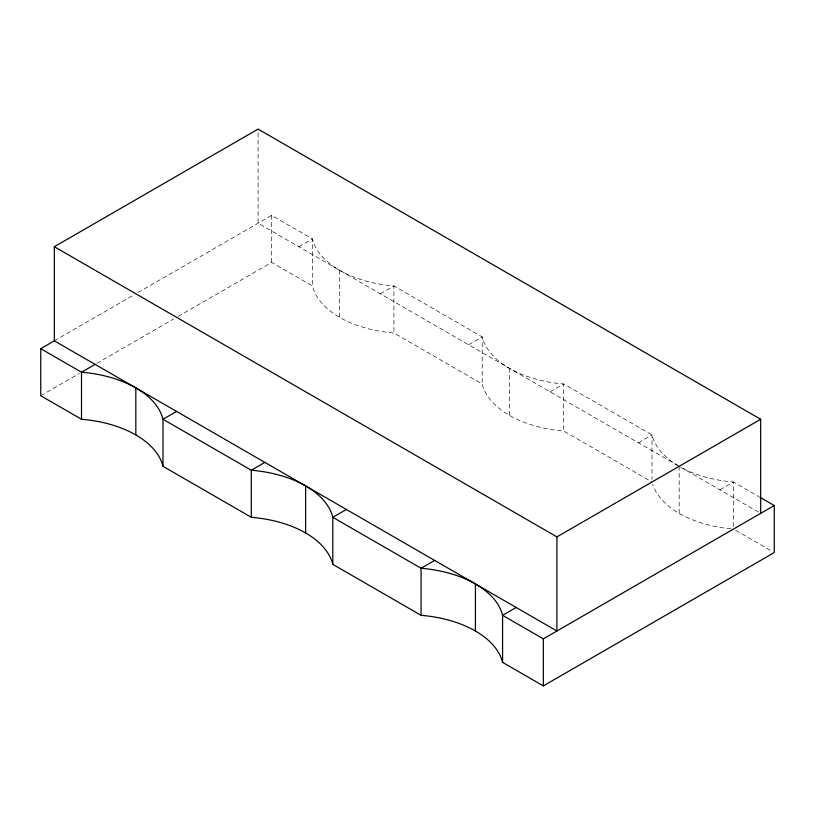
<?xml version="1.0" encoding="UTF-8"?>
<svg xmlns="http://www.w3.org/2000/svg" width="815" height="815" viewBox="0 0 815 815"><rect width="100%" height="100%" fill="white"/><g stroke="black" fill="none" stroke-linecap="round" stroke-linejoin="round"><path stroke-width="0.61" stroke-dasharray="4.08 3.06" d="M54.33 340.843L133.629 295.061M138.041 292.514L271.67 215.364L312.42 238.887A96.048 55.451 0 0 0 393.92 285.943L482.205 336.921A96.048 55.451 0 0 0 563.705 383.977L652 434.945A96.048 55.451 0 0 0 678.131 465.711M40.75 395.733L79.238 373.514M96.832 363.358L173.799 318.92M178.2 316.383L271.67 262.42L312.42 285.943A96.048 55.451 0 0 0 393.92 332.999L482.205 383.977A96.048 55.451 0 0 0 563.705 431.023L652 482.001M298.83 246.731L312.42 238.887L312.42 285.943M380.33 293.787L393.92 285.943L393.92 332.999M468.625 344.765L482.205 336.921L482.205 383.977M550.125 391.811L563.705 383.977L563.705 431.023M638.42 442.79L652 434.945L652 479.454M719.92 489.846L733.5 482.001L758.826 496.63M758.459 512.095L258.08 223.208L258.08 129.096M735.701 530.331L772.05 551.307M733.5 526.51L733.5 482.001A96.048 55.451 0 0 1 681.279 467.504M679.17 466.312L679.17 513.369M509.375 368.288L509.375 415.344M339.58 270.264L339.58 317.31M271.67 215.364L271.67 262.42M730.953 528.823A96.048 55.451 0 0 1 652.672 484.344"/><path stroke-width="1.22" d="M54.33 246.731L556.92 536.891L556.92 631.004L54.33 340.843L54.33 246.731L258.08 129.096L760.67 419.267L760.67 513.369M759.937 497.262L774.25 505.524L774.25 552.58L543.33 685.904L502.58 662.371A96.048 55.451 0 0 0 421.08 615.325L332.795 564.347A96.048 55.451 0 0 0 251.295 517.291L163 466.323A96.048 55.451 0 0 0 81.5 419.267L40.75 395.733L40.75 348.688L54.33 340.843M95.08 364.366L81.5 372.211L40.75 348.688M176.58 411.422L163 419.267A96.048 55.451 0 0 0 81.5 372.211L81.5 419.267M264.875 462.4L251.295 470.235L163 419.267L163 466.323M346.375 509.446L332.795 517.291A96.048 55.451 0 0 0 251.295 470.235L251.295 517.291M434.67 560.425L421.08 568.269L332.795 517.291L332.795 564.347M556.92 536.891L760.67 419.267M516.17 607.481L502.58 615.325A96.048 55.451 0 0 0 421.08 568.269L421.08 615.325M502.58 662.371L502.58 615.325L543.33 638.848L774.25 505.524M543.33 638.848L543.33 685.904M475.42 583.948L475.42 631.004M305.625 485.923L305.625 532.979M135.83 387.899L135.83 434.945"/></g></svg>
